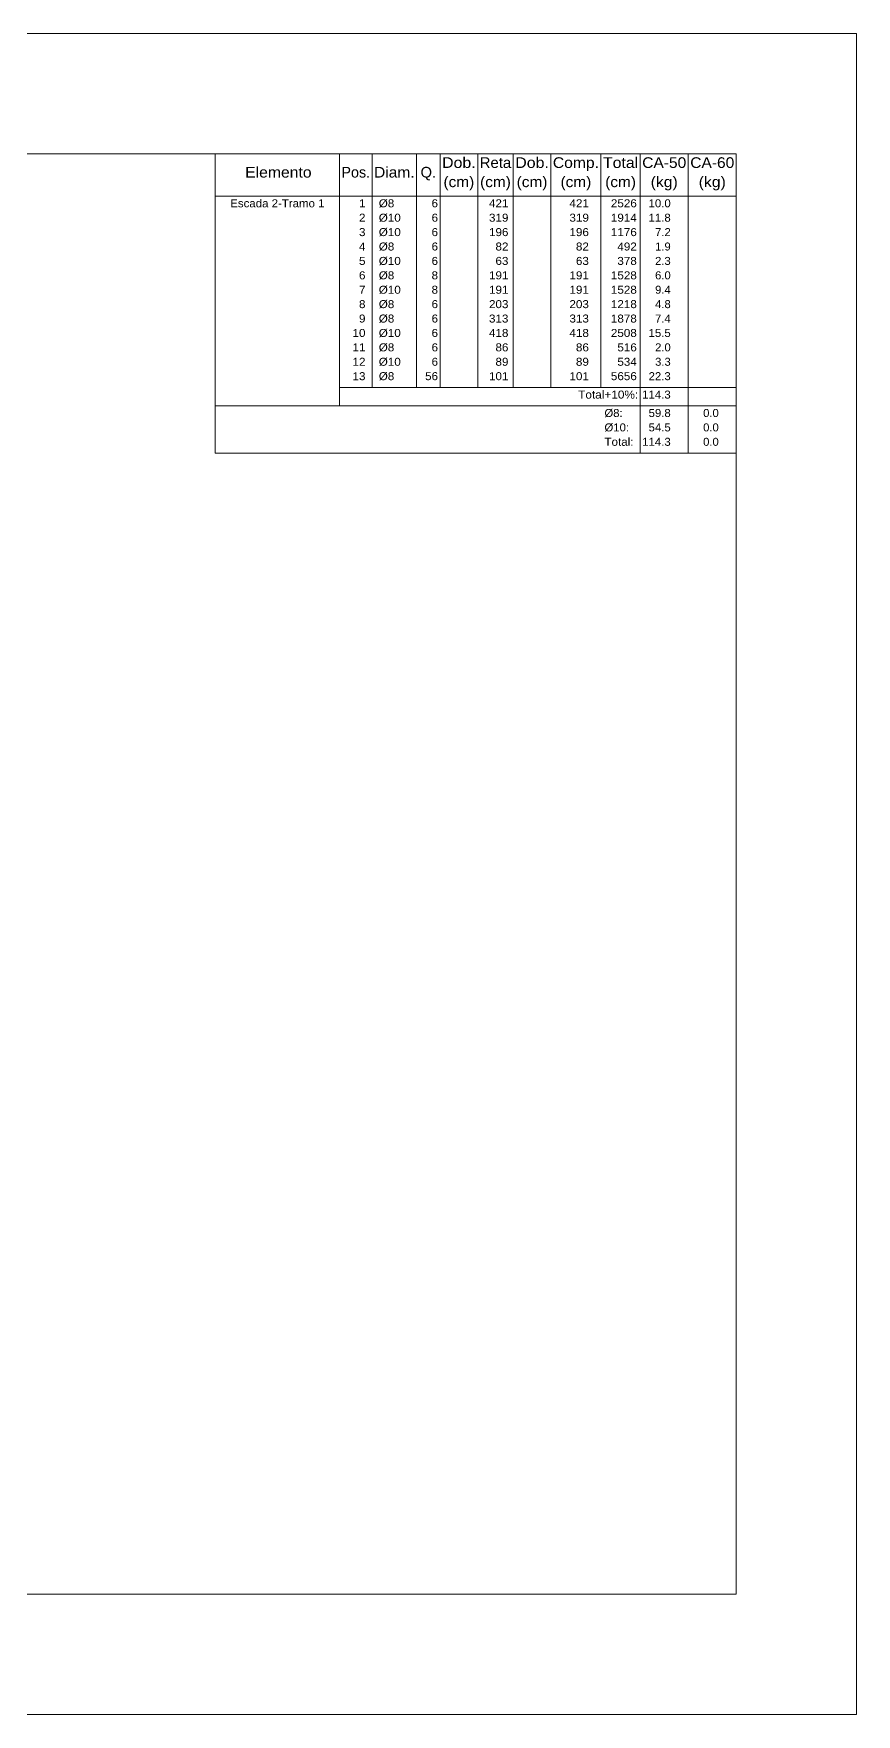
# Model space of a CAD drawing. Header units: millimetres. Extents: x 480 to 1230, y -15 to 251.
# Drawn here: x 1189.2 to 1230.3, y 28.1 to 112.1 of the extents above; entities that cross this region are included whole.
import ezdxf
from ezdxf.enums import TextEntityAlignment as Align

# ---------------------------------------------------------------- set-up
doc = ezdxf.new("R2010")
doc.units = ezdxf.units.MM
for name, color, linetype, lineweight in [('QUAD_BORDA', 1, 'Continuous', 20), ('QUAD_LIMITES', 2, 'Continuous', 0), ('TABELAS', 1, 'Continuous', 9), ('TEXTO_TABELAS', 1, 'Continuous', 0)]:
    doc.layers.add(name, color=color, linetype=linetype, lineweight=lineweight)
doc.styles.add('CYPETXT', font='arial.ttf', dxfattribs={"height": 0.2})

msp = doc.modelspace()

# ---------------------------------------------------------------- linework, layer by layer
at = {"layer": 'QUAD_BORDA'}
msp.add_lwpolyline([(1117.47532, 34.05423), (1224.27532, 34.05423), (1224.27532, 106.05423), (1117.47532, 106.05423), (1117.47532, 34.05423)], close=True, dxfattribs=at)
at = {"layer": 'QUAD_LIMITES'}
msp.add_lwpolyline([(1111.47532, 28.05423), (1230.27532, 28.05423), (1230.27532, 112.05423), (1111.47532, 112.05423), (1111.47532, 28.05423)], close=True, dxfattribs=at)
at = {"layer": 'TABELAS'}
for p, q in [((1198.24732, 103.83423), (1198.24732, 106.05423)), ((1198.24732, 106.05423), (1224.27532, 106.05423)), ((1204.44732, 103.83423), (1204.44732, 106.05423)), ((1206.07932, 103.83423), (1206.07932, 106.05423)), ((1208.30332, 103.83423), (1208.30332, 106.05423)), ((1209.47532, 103.83423), (1209.47532, 106.05423)), ((1211.35532, 103.83423), (1211.35532, 106.05423)), ((1213.13132, 103.83423), (1213.13132, 106.05423)), ((1215.01132, 103.83423), (1215.01132, 106.05423)), ((1217.51532, 103.83423), (1217.51532, 106.05423)), ((1219.47532, 103.83423), (1219.47532, 106.05423)), ((1221.87532, 103.83423), (1221.87532, 106.05423)), ((1224.27532, 103.83423), (1224.27532, 106.05423)), ((1198.24732, 103.93423), (1224.27532, 103.93423)), ((1198.24732, 93.55423), (1198.24732, 103.83423)), ((1204.44732, 93.55423), (1204.44732, 103.83423)), ((1206.07932, 94.37423), (1206.07932, 103.83423)), ((1208.30332, 94.37423), (1208.30332, 103.83423)), ((1209.47532, 94.37423), (1209.47532, 103.83423)), ((1211.35532, 94.37423), (1211.35532, 103.83423)), ((1213.13132, 94.37423), (1213.13132, 103.83423)), ((1215.01132, 94.37423), (1215.01132, 103.83423)), ((1217.51532, 94.37423), (1217.51532, 103.83423)), ((1219.47532, 93.55423), (1219.47532, 103.83423)), ((1221.87532, 93.55423), (1221.87532, 103.83423)), ((1224.27532, 93.55423), (1224.27532, 103.83423)), ((1204.44732, 94.37423), (1224.27532, 94.37423)), ((1198.24732, 93.35423), (1198.24732, 93.55423)), ((1198.24732, 93.45423), (1224.27532, 93.45423)), ((1198.24732, 92.63423), (1198.24732, 93.35423)), ((1204.44732, 93.45423), (1204.44732, 93.55423)), ((1219.47532, 93.35423), (1219.47532, 93.55423)), ((1219.47532, 92.63423), (1219.47532, 93.35423)), ((1221.87532, 93.35423), (1221.87532, 93.55423)), ((1221.87532, 92.63423), (1221.87532, 93.35423)), ((1224.27532, 93.35423), (1224.27532, 93.55423)), ((1224.27532, 92.63423), (1224.27532, 93.35423)), ((1198.24732, 91.91423), (1198.24732, 92.63423)), ((1219.47532, 91.91423), (1219.47532, 92.63423)), ((1221.87532, 91.91423), (1221.87532, 92.63423)), ((1224.27532, 91.91423), (1224.27532, 92.63423)), ((1198.24732, 91.09423), (1198.24732, 91.91423)), ((1219.47532, 91.09423), (1219.47532, 91.91423)), ((1221.87532, 91.09423), (1221.87532, 91.91423)), ((1224.27532, 91.09423), (1224.27532, 91.91423)), ((1198.24732, 91.09423), (1224.27532, 91.09423))]:
    msp.add_line(p, q, dxfattribs=at)

# ---------------------------------------------------------------- texts
at = {"layer": 'TEXTO_TABELAS', "style": 'CYPETXT'}
for s, height, width, p, p2 in [('Dob.', 0.533333, 1.067476, (1209.57532, 105.3409), (1211.25532, 105.3409)), ('Reta', 0.533333, 1.001394, (1211.45532, 105.3409), (1213.03132, 105.3409)), ('Dob.', 0.533333, 1.067476, (1213.23132, 105.3409), (1214.91132, 105.3409)), ('Comp.', 0.533333, 1.04992, (1215.11132, 105.3409), (1217.41532, 105.3409)), ('Total', 0.533333, 1.062552, (1217.61532, 105.3409), (1219.37532, 105.3409)), ('CA-50', 0.533333, 1.041731, (1219.57532, 105.3409), (1221.77532, 105.3409)), ('CA-60', 0.533333, 1.041731, (1221.97532, 105.3409), (1224.17532, 105.3409)), ('Elemento', 0.533333, 1.054768, (1199.73732, 104.8609), (1203.05732, 104.8609)), ('Pos.', 0.533333, 0.96052, (1204.54732, 104.8609), (1205.97932, 104.8609)), ('Diam.', 0.533333, 1.04029, (1206.17932, 104.8609), (1208.20332, 104.8609)), ('Q.', 0.533333, 0.9866, (1208.50132, 104.8609), (1209.27732, 104.8609)), ('(cm)', 0.533333, 1.031285, (1209.64732, 104.3809), (1211.18332, 104.3809)), ('(cm)', 0.533333, 1.031285, (1211.47532, 104.3809), (1213.01132, 104.3809)), ('(cm)', 0.533333, 1.031285, (1213.30332, 104.3809), (1214.83932, 104.3809)), ('(cm)', 0.533333, 1.031285, (1215.49532, 104.3809), (1217.03132, 104.3809)), ('(cm)', 0.533333, 1.031285, (1217.72732, 104.3809), (1219.26332, 104.3809)), ('(kg)', 0.533333, 1.053675, (1219.99932, 104.3809), (1221.35132, 104.3809)), ('(kg)', 0.533333, 1.053675, (1222.39932, 104.3809), (1223.75132, 104.3809)), ('Escada 2-Tramo 1', 0.4, 1.024703, (1198.99232, 103.37423), (1203.70232, 103.37423)), ('1', 0.4, 1.042546, (1205.42532, 103.37423), (1205.74932, 103.37423)), ('%%c8', 0.4, 1.038327, (1206.41432, 103.37423), (1207.18832, 103.37423)), ('6', 0.4, 1.042546, (1209.05132, 103.37423), (1209.37532, 103.37423)), ('421', 0.4, 1.042546, (1211.91932, 103.37423), (1212.89132, 103.37423)), ('421', 0.4, 1.042546, (1215.93932, 103.37423), (1216.91132, 103.37423)), ('2526', 0.4, 1.042546, (1218.00932, 103.37423), (1219.30532, 103.37423)), ('10.0', 0.4, 1.015093, (1219.89532, 103.37423), (1220.99932, 103.37423)), ('2', 0.4, 1.042546, (1205.42532, 102.65423), (1205.74932, 102.65423)), ('%%c10', 0.4, 1.039569, (1206.41432, 102.65423), (1207.51232, 102.65423)), ('6', 0.4, 1.042546, (1209.05132, 102.65423), (1209.37532, 102.65423)), ('319', 0.4, 1.042546, (1211.91932, 102.65423), (1212.89132, 102.65423)), ('319', 0.4, 1.042546, (1215.93932, 102.65423), (1216.91132, 102.65423)), ('1914', 0.4, 1.042546, (1218.00932, 102.65423), (1219.30532, 102.65423)), ('11.8', 0.4, 1.015093, (1219.89532, 102.65423), (1220.99932, 102.65423)), ('3', 0.4, 1.042546, (1205.42532, 101.93423), (1205.74932, 101.93423)), ('%%c10', 0.4, 1.039569, (1206.41432, 101.93423), (1207.51232, 101.93423)), ('6', 0.4, 1.042546, (1209.05132, 101.93423), (1209.37532, 101.93423)), ('196', 0.4, 1.042546, (1211.91932, 101.93423), (1212.89132, 101.93423)), ('196', 0.4, 1.042546, (1215.93932, 101.93423), (1216.91132, 101.93423)), ('1176', 0.4, 1.042546, (1218.00932, 101.93423), (1219.30532, 101.93423)), ('7.2', 0.4, 1.00411, (1220.21932, 101.93423), (1220.99932, 101.93423)), ('4', 0.4, 1.042546, (1205.42532, 101.21423), (1205.74932, 101.21423)), ('5', 0.4, 1.042546, (1205.42532, 100.49423), (1205.74932, 100.49423)), ('%%c8', 0.4, 1.038327, (1206.41432, 101.21423), (1207.18832, 101.21423)), ('%%c10', 0.4, 1.039569, (1206.41432, 100.49423), (1207.51232, 100.49423)), ('6', 0.4, 1.042546, (1209.05132, 101.21423), (1209.37532, 101.21423)), ('6', 0.4, 1.042546, (1209.05132, 100.49423), (1209.37532, 100.49423)), ('82', 0.4, 1.042546, (1212.24332, 101.21423), (1212.89132, 101.21423)), ('63', 0.4, 1.042546, (1212.24332, 100.49423), (1212.89132, 100.49423)), ('82', 0.4, 1.042546, (1216.26332, 101.21423), (1216.91132, 101.21423)), ('63', 0.4, 1.042546, (1216.26332, 100.49423), (1216.91132, 100.49423)), ('492', 0.4, 1.042546, (1218.33332, 101.21423), (1219.30532, 101.21423)), ('378', 0.4, 1.042546, (1218.33332, 100.49423), (1219.30532, 100.49423)), ('2.3', 0.4, 1.00411, (1220.21932, 100.49423), (1220.99932, 100.49423)), ('1.9', 0.4, 1.00411, (1220.21932, 101.21423), (1220.99932, 101.21423)), ('6', 0.4, 1.042546, (1205.42532, 99.77423), (1205.74932, 99.77423)), ('%%c8', 0.4, 1.038327, (1206.41432, 99.77423), (1207.18832, 99.77423)), ('8', 0.4, 1.042546, (1209.05132, 99.77423), (1209.37532, 99.77423)), ('191', 0.4, 1.042546, (1211.91932, 99.77423), (1212.89132, 99.77423)), ('191', 0.4, 1.042546, (1215.93932, 99.77423), (1216.91132, 99.77423)), ('1528', 0.4, 1.042546, (1218.00932, 99.77423), (1219.30532, 99.77423)), ('6.0', 0.4, 1.00411, (1220.21932, 99.77423), (1220.99932, 99.77423)), ('7', 0.4, 1.042546, (1205.42532, 99.05423), (1205.74932, 99.05423)), ('%%c10', 0.4, 1.039569, (1206.41432, 99.05423), (1207.51232, 99.05423)), ('8', 0.4, 1.042546, (1209.05132, 99.05423), (1209.37532, 99.05423)), ('191', 0.4, 1.042546, (1211.91932, 99.05423), (1212.89132, 99.05423)), ('191', 0.4, 1.042546, (1215.93932, 99.05423), (1216.91132, 99.05423)), ('1528', 0.4, 1.042546, (1218.00932, 99.05423), (1219.30532, 99.05423)), ('9.4', 0.4, 1.00411, (1220.21932, 99.05423), (1220.99932, 99.05423)), ('8', 0.4, 1.042546, (1205.42532, 98.33423), (1205.74932, 98.33423)), ('%%c8', 0.4, 1.038327, (1206.41432, 98.33423), (1207.18832, 98.33423)), ('6', 0.4, 1.042546, (1209.05132, 98.33423), (1209.37532, 98.33423)), ('203', 0.4, 1.042546, (1211.91932, 98.33423), (1212.89132, 98.33423)), ('203', 0.4, 1.042546, (1215.93932, 98.33423), (1216.91132, 98.33423)), ('1218', 0.4, 1.042546, (1218.00932, 98.33423), (1219.30532, 98.33423)), ('4.8', 0.4, 1.00411, (1220.21932, 98.33423), (1220.99932, 98.33423)), ('9', 0.4, 1.042546, (1205.42532, 97.61423), (1205.74932, 97.61423)), ('%%c8', 0.4, 1.038327, (1206.41432, 97.61423), (1207.18832, 97.61423)), ('6', 0.4, 1.042546, (1209.05132, 97.61423), (1209.37532, 97.61423)), ('313', 0.4, 1.042546, (1211.91932, 97.61423), (1212.89132, 97.61423)), ('313', 0.4, 1.042546, (1215.93932, 97.61423), (1216.91132, 97.61423)), ('1878', 0.4, 1.042546, (1218.00932, 97.61423), (1219.30532, 97.61423)), ('7.4', 0.4, 1.00411, (1220.21932, 97.61423), (1220.99932, 97.61423)), ('10', 0.4, 1.042546, (1205.10132, 96.89423), (1205.74932, 96.89423)), ('%%c10', 0.4, 1.039569, (1206.41432, 96.89423), (1207.51232, 96.89423)), ('6', 0.4, 1.042546, (1209.05132, 96.89423), (1209.37532, 96.89423)), ('418', 0.4, 1.042546, (1211.91932, 96.89423), (1212.89132, 96.89423)), ('418', 0.4, 1.042546, (1215.93932, 96.89423), (1216.91132, 96.89423)), ('2508', 0.4, 1.042546, (1218.00932, 96.89423), (1219.30532, 96.89423)), ('15.5', 0.4, 1.015093, (1219.89532, 96.89423), (1220.99932, 96.89423)), ('11', 0.4, 1.042546, (1205.10132, 96.17423), (1205.74932, 96.17423)), ('12', 0.4, 1.042546, (1205.10132, 95.45423), (1205.74932, 95.45423)), ('%%c8', 0.4, 1.038327, (1206.41432, 96.17423), (1207.18832, 96.17423)), ('%%c10', 0.4, 1.039569, (1206.41432, 95.45423), (1207.51232, 95.45423)), ('6', 0.4, 1.042546, (1209.05132, 96.17423), (1209.37532, 96.17423)), ('6', 0.4, 1.042546, (1209.05132, 95.45423), (1209.37532, 95.45423)), ('86', 0.4, 1.042546, (1212.24332, 96.17423), (1212.89132, 96.17423)), ('89', 0.4, 1.042546, (1212.24332, 95.45423), (1212.89132, 95.45423)), ('86', 0.4, 1.042546, (1216.26332, 96.17423), (1216.91132, 96.17423)), ('89', 0.4, 1.042546, (1216.26332, 95.45423), (1216.91132, 95.45423)), ('516', 0.4, 1.042546, (1218.33332, 96.17423), (1219.30532, 96.17423)), ('534', 0.4, 1.042546, (1218.33332, 95.45423), (1219.30532, 95.45423)), ('3.3', 0.4, 1.00411, (1220.21932, 95.45423), (1220.99932, 95.45423)), ('2.0', 0.4, 1.00411, (1220.21932, 96.17423), (1220.99932, 96.17423)), ('13', 0.4, 1.042546, (1205.10132, 94.73423), (1205.74932, 94.73423)), ('%%c8', 0.4, 1.038327, (1206.41432, 94.73423), (1207.18832, 94.73423)), ('56', 0.4, 1.042546, (1208.72732, 94.73423), (1209.37532, 94.73423)), ('101', 0.4, 1.042546, (1211.91932, 94.73423), (1212.89132, 94.73423)), ('101', 0.4, 1.042546, (1215.93932, 94.73423), (1216.91132, 94.73423)), ('5656', 0.4, 1.042546, (1218.00932, 94.73423), (1219.30532, 94.73423)), ('22.3', 0.4, 1.015093, (1219.89532, 94.73423), (1220.99932, 94.73423)), ('Total+10%:', 0.4, 1.055486, (1216.37532, 93.81423), (1219.37532, 93.81423)), ('114.3', 0.4, 1.021194, (1219.57132, 93.81423), (1220.99932, 93.81423)), ('%%c8:', 0.4, 1.005904, (1217.68932, 92.89423), (1218.59532, 92.89423)), ('59.8', 0.4, 1.015093, (1219.89532, 92.89423), (1220.99932, 92.89423)), ('0.0', 0.4, 1.00411, (1222.61932, 92.89423), (1223.39932, 92.89423)), ('%%c10:', 0.4, 1.015304, (1217.68932, 92.17423), (1218.91932, 92.17423)), ('54.5', 0.4, 1.015093, (1219.89532, 92.17423), (1220.99932, 92.17423)), ('0.0', 0.4, 1.00411, (1222.61932, 92.17423), (1223.39932, 92.17423)), ('Total:', 0.4, 1.038965, (1217.68932, 91.45423), (1219.14132, 91.45423)), ('114.3', 0.4, 1.021194, (1219.57132, 91.45423), (1220.99932, 91.45423)), ('0.0', 0.4, 1.00411, (1222.61932, 91.45423), (1223.39932, 91.45423))]:
    msp.add_text(s, height=height, dxfattribs=dict(at, width=width)).set_placement(p, p2, align=Align.FIT)

doc.saveas('drawing.dxf')
